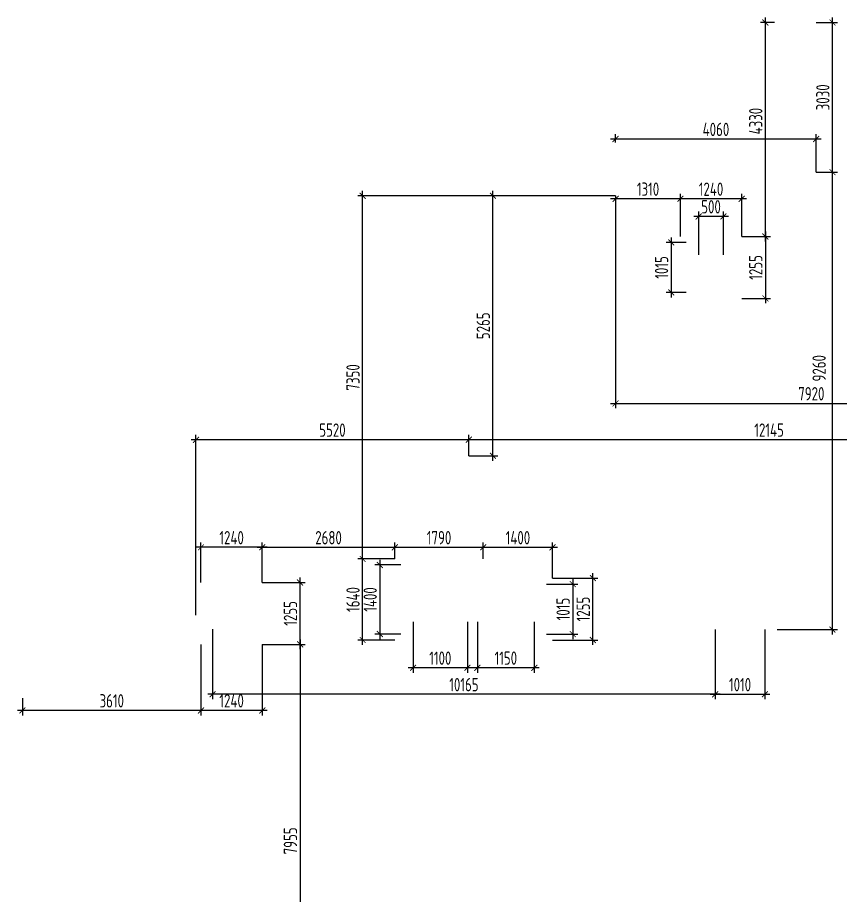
# Model space of a CAD drawing. Header units: millimetres. Extents: x -350007 to 536090, y -888 to 198380.
# Drawn here: x 460994 to 477643, y 112960 to 130731 of the extents above; entities that cross this region are included whole.
import ezdxf

# ---------------------------------------------------------------- set-up
doc = ezdxf.new("R2010")
doc.units = ezdxf.units.MM
doc.layers.add('АР_Размеры нов.', color=15, linetype='Continuous', lineweight=0)
doc.styles.add('ISOCPEUR', font='isocpeur.ttf', dxfattribs={"width": 0.7})
doc.dimstyles.new('R_100', dxfattribs={"dimtxt": 270, "dimasz": 120, "dimexe": 100, "dimexo": 0, "dimgap": 60, "dimtad": 1, "dimdec": 0, "dimrnd": 5, "dimzin": 0, "dimdsep": 46, "dimtxsty": 'ISOCPEUR', "dimblk": 'ARCHTICK', "dimcen": 0, "dimdle": 100, "dimclrd": 256, "dimclre": 256, "dimclrt": 256, "dimadec": 0, "dimazin": 0, "dimtfac": 2, "dimtdec": 0, "dimtofl": 0, "dimtmove": 1, "dimatfit": 3, "dimfxl": 1, "dimtvp": 3, "dimtolj": 1, "dimtzin": 0, "dimarcsym": 0})

# ---------------------------------------------------------------- blocks, each defined once
blk = doc.blocks.new('_ArchTick')
at = {"color": 0, "linetype": 'ByBlock', "const_width": 0.15}
blk.add_lwpolyline([(-0.5, -0.5), (0.5, 0.5)], dxfattribs=at)
blk = doc.blocks.new('*D2924')
at = {"layer": 'Defpoints', "color": 0, "ltscale": 100, "transparency": 16777216}
for p in [(475108, 118343), (476115, 118343), (476115, 117032)]:
    blk.add_point(p, dxfattribs=at)
at = {"layer": 'АР_Размеры нов.', "lineweight": -2, "ltscale": 100, "transparency": 16777216}
for p, q in [((475108, 118343), (475108, 116932)), ((476115, 118343), (476115, 116932)), ((475008, 117032), (476215, 117032))]:
    blk.add_line(p, q, dxfattribs=at)
at = {"layer": 'АР_Размеры нов.', "lineweight": -2, "ltscale": 100, "transparency": 16777216, "xscale": 120, "yscale": 120, "zscale": 120, "rotation": 180}
blk.add_blockref('_ArchTick', (475108, 117032), dxfattribs=at)
at = {"layer": 'АР_Размеры нов.', "lineweight": -2, "ltscale": 100, "transparency": 16777216, "xscale": 120, "yscale": 120, "zscale": 120}
blk.add_blockref('_ArchTick', (476115, 117032), dxfattribs=at)
at = {"layer": 'АР_Размеры нов.', "ltscale": 100, "transparency": 16777216, "insert": (475612, 117227), "char_height": 270, "attachment_point": 5, "style": 'ISOCPEUR'}
blk.add_mtext('\\A1;1010', dxfattribs=at)
blk = doc.blocks.new('*D3170')
at = {"layer": 'Defpoints', "color": 0, "transparency": 16777216}
for p in [(475645, 126299), (475645, 125046), (476125, 125046)]:
    blk.add_point(p, dxfattribs=at)
at = {"layer": 'АР_Размеры нов.', "lineweight": -2, "transparency": 16777216}
for p, q in [((476125, 126399), (476125, 124946)), ((475645, 126299), (476225, 126299)), ((475645, 125046), (476225, 125046))]:
    blk.add_line(p, q, dxfattribs=at)
at = {"layer": 'АР_Размеры нов.', "lineweight": -2, "transparency": 16777216, "xscale": 120, "yscale": 120, "zscale": 120}
for p, rotation in [((476125, 126299), 90), ((476125, 125046), 270)]:
    blk.add_blockref('_ArchTick', p, dxfattribs=dict(at, rotation=rotation))
at = {"layer": 'АР_Размеры нов.', "transparency": 16777216, "insert": (475930, 125672), "char_height": 270, "attachment_point": 5, "rotation": 90, "style": 'ISOCPEUR'}
blk.add_mtext('\\A1;1255', dxfattribs=at)
blk = doc.blocks.new('*D3171')
at = {"layer": 'Defpoints', "color": 0, "transparency": 16777216}
for p in [(476125, 130631), (476309, 130631), (475645, 126299)]:
    blk.add_point(p, dxfattribs=at)
at = {"layer": 'АР_Размеры нов.', "lineweight": -2, "transparency": 16777216}
for p, q in [((476309, 130631), (476025, 130631)), ((476125, 126199), (476125, 130731)), ((475645, 126299), (476225, 126299))]:
    blk.add_line(p, q, dxfattribs=at)
at = {"layer": 'АР_Размеры нов.', "lineweight": -2, "transparency": 16777216, "xscale": 120, "yscale": 120, "zscale": 120}
for p, rotation in [((476125, 130631), 90), ((476125, 126299), 270)]:
    blk.add_blockref('_ArchTick', p, dxfattribs=dict(at, rotation=rotation))
at = {"layer": 'АР_Размеры нов.', "transparency": 16777216, "insert": (475930, 128634), "char_height": 270, "attachment_point": 5, "rotation": 90, "style": 'ISOCPEUR'}
blk.add_mtext('\\A1;4330', dxfattribs=at)
blk = doc.blocks.new('*D3172')
at = {"layer": 'Defpoints', "color": 0, "transparency": 16777216}
for p in [(474405, 127062), (474405, 126299), (475645, 126299)]:
    blk.add_point(p, dxfattribs=at)
at = {"layer": 'АР_Размеры нов.', "lineweight": -2, "transparency": 16777216}
for p, q in [((475745, 127062), (474305, 127062)), ((474405, 126299), (474405, 127162)), ((475645, 126299), (475645, 127162))]:
    blk.add_line(p, q, dxfattribs=at)
at = {"layer": 'АР_Размеры нов.', "lineweight": -2, "transparency": 16777216, "xscale": 120, "yscale": 120, "zscale": 120, "rotation": 180}
blk.add_blockref('_ArchTick', (474405, 127062), dxfattribs=at)
at = {"layer": 'АР_Размеры нов.', "lineweight": -2, "transparency": 16777216, "xscale": 120, "yscale": 120, "zscale": 120}
blk.add_blockref('_ArchTick', (475645, 127062), dxfattribs=at)
at = {"layer": 'АР_Размеры нов.', "transparency": 16777216, "insert": (475025, 127257), "char_height": 270, "attachment_point": 5, "style": 'ISOCPEUR'}
blk.add_mtext('\\A1;1240', dxfattribs=at)
blk = doc.blocks.new('*D3173')
at = {"layer": 'Defpoints', "color": 0, "transparency": 16777216}
for p in [(473094, 127123), (473094, 127062), (474405, 126299)]:
    blk.add_point(p, dxfattribs=at)
at = {"layer": 'АР_Размеры нов.', "lineweight": -2, "transparency": 16777216}
for p, q in [((474505, 127062), (472994, 127062)), ((473094, 127123), (473094, 126962)), ((474405, 126299), (474405, 127162))]:
    blk.add_line(p, q, dxfattribs=at)
at = {"layer": 'АР_Размеры нов.', "lineweight": -2, "transparency": 16777216, "xscale": 120, "yscale": 120, "zscale": 120, "rotation": 180}
blk.add_blockref('_ArchTick', (473094, 127062), dxfattribs=at)
at = {"layer": 'АР_Размеры нов.', "lineweight": -2, "transparency": 16777216, "xscale": 120, "yscale": 120, "zscale": 120}
blk.add_blockref('_ArchTick', (474405, 127062), dxfattribs=at)
at = {"layer": 'АР_Размеры нов.', "transparency": 16777216, "insert": (473750, 127257), "char_height": 270, "attachment_point": 5, "style": 'ISOCPEUR'}
blk.add_mtext('\\A1;1310', dxfattribs=at)
blk = doc.blocks.new('*D3188')
at = {"layer": 'Defpoints', "color": 0, "transparency": 16777216}
for p in [(464705, 118043), (465945, 118043), (464705, 116705)]:
    blk.add_point(p, dxfattribs=at)
at = {"layer": 'АР_Размеры нов.', "lineweight": -2, "transparency": 16777216}
for p, q in [((464705, 118043), (464705, 116605)), ((465945, 118043), (465945, 116605)), ((466045, 116705), (464605, 116705))]:
    blk.add_line(p, q, dxfattribs=at)
at = {"layer": 'АР_Размеры нов.', "lineweight": -2, "transparency": 16777216, "xscale": 120, "yscale": 120, "zscale": 120, "rotation": 180}
blk.add_blockref('_ArchTick', (464705, 116705), dxfattribs=at)
at = {"layer": 'АР_Размеры нов.', "lineweight": -2, "transparency": 16777216, "xscale": 120, "yscale": 120, "zscale": 120}
blk.add_blockref('_ArchTick', (465945, 116705), dxfattribs=at)
at = {"layer": 'АР_Размеры нов.', "transparency": 16777216, "insert": (465325, 116900), "char_height": 270, "attachment_point": 5, "style": 'ISOCPEUR'}
blk.add_mtext('\\A1;1240', dxfattribs=at)
blk = doc.blocks.new('*D3189')
at = {"layer": 'Defpoints', "color": 0, "transparency": 16777216}
for p in [(464705, 118043), (461094, 116955), (461094, 116705)]:
    blk.add_point(p, dxfattribs=at)
at = {"layer": 'АР_Размеры нов.', "lineweight": -2, "transparency": 16777216}
for p, q in [((464705, 118043), (464705, 116605)), ((461094, 116955), (461094, 116605)), ((464805, 116705), (460994, 116705))]:
    blk.add_line(p, q, dxfattribs=at)
at = {"layer": 'АР_Размеры нов.', "lineweight": -2, "transparency": 16777216, "xscale": 120, "yscale": 120, "zscale": 120, "rotation": 180}
blk.add_blockref('_ArchTick', (461094, 116705), dxfattribs=at)
at = {"layer": 'АР_Размеры нов.', "lineweight": -2, "transparency": 16777216, "xscale": 120, "yscale": 120, "zscale": 120}
blk.add_blockref('_ArchTick', (464705, 116705), dxfattribs=at)
at = {"layer": 'АР_Размеры нов.', "transparency": 16777216, "insert": (462900, 116900), "char_height": 270, "attachment_point": 5, "style": 'ISOCPEUR'}
blk.add_mtext('\\A1;3610', dxfattribs=at)
blk = doc.blocks.new('*D3190')
at = {"layer": 'Defpoints', "color": 0, "transparency": 16777216}
for p in [(465945, 119296), (466710, 119296), (465945, 118043)]:
    blk.add_point(p, dxfattribs=at)
at = {"layer": 'АР_Размеры нов.', "lineweight": -2, "transparency": 16777216}
for p, q in [((465945, 119296), (466810, 119296)), ((466710, 117943), (466710, 119396)), ((465945, 118043), (466810, 118043))]:
    blk.add_line(p, q, dxfattribs=at)
at = {"layer": 'АР_Размеры нов.', "lineweight": -2, "transparency": 16777216, "xscale": 120, "yscale": 120, "zscale": 120}
for p, rotation in [((466710, 119296), 90), ((466710, 118043), 270)]:
    blk.add_blockref('_ArchTick', p, dxfattribs=dict(at, rotation=rotation))
at = {"layer": 'АР_Размеры нов.', "transparency": 16777216, "insert": (466515, 118669), "char_height": 270, "attachment_point": 5, "rotation": 90, "style": 'ISOCPEUR'}
blk.add_mtext('\\A1;1255', dxfattribs=at)
blk = doc.blocks.new('*D3191')
at = {"layer": 'Defpoints', "color": 0, "transparency": 16777216}
for p in [(465945, 118043), (466297, 110087), (466710, 110087)]:
    blk.add_point(p, dxfattribs=at)
at = {"layer": 'АР_Размеры нов.', "lineweight": -2, "transparency": 16777216}
for p, q in [((465945, 118043), (466810, 118043)), ((466710, 118143), (466710, 109987)), ((466297, 110087), (466810, 110087))]:
    blk.add_line(p, q, dxfattribs=at)
at = {"layer": 'АР_Размеры нов.', "lineweight": -2, "transparency": 16777216, "xscale": 120, "yscale": 120, "zscale": 120}
for p, rotation in [((466710, 118043), 90), ((466710, 110087), 270)]:
    blk.add_blockref('_ArchTick', p, dxfattribs=dict(at, rotation=rotation))
at = {"layer": 'АР_Размеры нов.', "transparency": 16777216, "insert": (466515, 114065), "char_height": 270, "attachment_point": 5, "rotation": 90, "style": 'ISOCPEUR'}
blk.add_mtext('\\A1;7955', dxfattribs=at)
blk = doc.blocks.new('*D3209')
at = {"layer": 'Defpoints', "color": 0, "transparency": 16777216}
for p in [(464941, 118351), (475108, 118343), (464941, 117032)]:
    blk.add_point(p, dxfattribs=at)
at = {"layer": 'АР_Размеры нов.', "lineweight": -2, "transparency": 16777216}
for p, q in [((464941, 118351), (464941, 116932)), ((475108, 118343), (475108, 116932)), ((475208, 117032), (464841, 117032))]:
    blk.add_line(p, q, dxfattribs=at)
at = {"layer": 'АР_Размеры нов.', "lineweight": -2, "transparency": 16777216, "xscale": 120, "yscale": 120, "zscale": 120, "rotation": 180}
blk.add_blockref('_ArchTick', (464941, 117032), dxfattribs=at)
at = {"layer": 'АР_Размеры нов.', "lineweight": -2, "transparency": 16777216, "xscale": 120, "yscale": 120, "zscale": 120}
blk.add_blockref('_ArchTick', (475108, 117032), dxfattribs=at)
at = {"layer": 'АР_Размеры нов.', "transparency": 16777216, "insert": (470025, 117227), "char_height": 270, "attachment_point": 5, "style": 'ISOCPEUR'}
blk.add_mtext('\\A1;10165', dxfattribs=at)
blk = doc.blocks.new('*D3210')
at = {"layer": 'Defpoints', "color": 0, "transparency": 16777216}
for p in [(464705, 120007), (464705, 119296), (465945, 119296)]:
    blk.add_point(p, dxfattribs=at)
at = {"layer": 'АР_Размеры нов.', "lineweight": -2, "transparency": 16777216}
for p, q in [((466045, 120007), (464605, 120007)), ((464705, 119296), (464705, 120107)), ((465945, 119296), (465945, 120107))]:
    blk.add_line(p, q, dxfattribs=at)
at = {"layer": 'АР_Размеры нов.', "lineweight": -2, "transparency": 16777216, "xscale": 120, "yscale": 120, "zscale": 120, "rotation": 180}
blk.add_blockref('_ArchTick', (464705, 120007), dxfattribs=at)
at = {"layer": 'АР_Размеры нов.', "lineweight": -2, "transparency": 16777216, "xscale": 120, "yscale": 120, "zscale": 120}
blk.add_blockref('_ArchTick', (465945, 120007), dxfattribs=at)
at = {"layer": 'АР_Размеры нов.', "transparency": 16777216, "insert": (465325, 120202), "char_height": 270, "attachment_point": 5, "style": 'ISOCPEUR'}
blk.add_mtext('\\A1;1240', dxfattribs=at)
blk = doc.blocks.new('*D3211')
at = {"layer": 'Defpoints', "color": 0, "transparency": 16777216}
for p in [(468627, 120007), (468627, 119771), (465945, 119296)]:
    blk.add_point(p, dxfattribs=at)
at = {"layer": 'АР_Размеры нов.', "lineweight": -2, "transparency": 16777216}
for p, q in [((465845, 120007), (468727, 120007)), ((465945, 119296), (465945, 120107)), ((468627, 119771), (468627, 120107))]:
    blk.add_line(p, q, dxfattribs=at)
at = {"layer": 'АР_Размеры нов.', "lineweight": -2, "transparency": 16777216, "xscale": 120, "yscale": 120, "zscale": 120, "rotation": 180}
blk.add_blockref('_ArchTick', (465945, 120007), dxfattribs=at)
at = {"layer": 'АР_Размеры нов.', "lineweight": -2, "transparency": 16777216, "xscale": 120, "yscale": 120, "zscale": 120}
blk.add_blockref('_ArchTick', (468627, 120007), dxfattribs=at)
at = {"layer": 'АР_Размеры нов.', "transparency": 16777216, "insert": (467286, 120202), "char_height": 270, "attachment_point": 5, "style": 'ISOCPEUR'}
blk.add_mtext('\\A1;2680', dxfattribs=at)
blk = doc.blocks.new('*D3212')
at = {"layer": 'Defpoints', "color": 0, "transparency": 16777216}
for p in [(470417, 120007), (468627, 119771), (470417, 119771)]:
    blk.add_point(p, dxfattribs=at)
at = {"layer": 'АР_Размеры нов.', "lineweight": -2, "transparency": 16777216}
for p, q in [((468527, 120007), (470517, 120007)), ((468627, 119771), (468627, 120107)), ((470417, 119771), (470417, 120107))]:
    blk.add_line(p, q, dxfattribs=at)
at = {"layer": 'АР_Размеры нов.', "lineweight": -2, "transparency": 16777216, "xscale": 120, "yscale": 120, "zscale": 120, "rotation": 180}
blk.add_blockref('_ArchTick', (468627, 120007), dxfattribs=at)
at = {"layer": 'АР_Размеры нов.', "lineweight": -2, "transparency": 16777216, "xscale": 120, "yscale": 120, "zscale": 120}
blk.add_blockref('_ArchTick', (470417, 120007), dxfattribs=at)
at = {"layer": 'АР_Размеры нов.', "transparency": 16777216, "insert": (469522, 120202), "char_height": 270, "attachment_point": 5, "style": 'ISOCPEUR'}
blk.add_mtext('\\A1;1790', dxfattribs=at)
blk = doc.blocks.new('*D3213')
at = {"layer": 'Defpoints', "color": 0, "transparency": 16777216}
for p in [(471819, 120007), (470417, 119771), (471819, 119383)]:
    blk.add_point(p, dxfattribs=at)
at = {"layer": 'АР_Размеры нов.', "lineweight": -2, "transparency": 16777216}
for p, q in [((470317, 120007), (471919, 120007)), ((470417, 119771), (470417, 120107)), ((471819, 119383), (471819, 120107))]:
    blk.add_line(p, q, dxfattribs=at)
at = {"layer": 'АР_Размеры нов.', "lineweight": -2, "transparency": 16777216, "xscale": 120, "yscale": 120, "zscale": 120, "rotation": 180}
blk.add_blockref('_ArchTick', (470417, 120007), dxfattribs=at)
at = {"layer": 'АР_Размеры нов.', "lineweight": -2, "transparency": 16777216, "xscale": 120, "yscale": 120, "zscale": 120}
blk.add_blockref('_ArchTick', (471819, 120007), dxfattribs=at)
at = {"layer": 'АР_Размеры нов.', "transparency": 16777216, "insert": (471118, 120202), "char_height": 270, "attachment_point": 5, "style": 'ISOCPEUR'}
blk.add_mtext('\\A1;1400', dxfattribs=at)
blk = doc.blocks.new('*D3214')
at = {"layer": 'Defpoints', "color": 0, "transparency": 16777216}
for p in [(471819, 119383), (472634, 119383), (471819, 118131)]:
    blk.add_point(p, dxfattribs=at)
at = {"layer": 'АР_Размеры нов.', "lineweight": -2, "transparency": 16777216}
for p, q in [((472634, 118031), (472634, 119483)), ((471819, 119383), (472734, 119383)), ((471819, 118131), (472734, 118131))]:
    blk.add_line(p, q, dxfattribs=at)
at = {"layer": 'АР_Размеры нов.', "lineweight": -2, "transparency": 16777216, "xscale": 120, "yscale": 120, "zscale": 120}
for p, rotation in [((472634, 119383), 90), ((472634, 118131), 270)]:
    blk.add_blockref('_ArchTick', p, dxfattribs=dict(at, rotation=rotation))
at = {"layer": 'АР_Размеры нов.', "transparency": 16777216, "insert": (472439, 118757), "char_height": 270, "attachment_point": 5, "rotation": 90, "style": 'ISOCPEUR'}
blk.add_mtext('\\A1;1255', dxfattribs=at)
blk = doc.blocks.new('*D3215')
at = {"layer": 'Defpoints', "color": 0, "transparency": 16777216}
for p in [(467976, 119771), (468627, 119771), (468627, 118131)]:
    blk.add_point(p, dxfattribs=at)
at = {"layer": 'АР_Размеры нов.', "lineweight": -2, "transparency": 16777216}
for p, q in [((467976, 118031), (467976, 119871)), ((468627, 119771), (467876, 119771)), ((468627, 118131), (467876, 118131))]:
    blk.add_line(p, q, dxfattribs=at)
at = {"layer": 'АР_Размеры нов.', "lineweight": -2, "transparency": 16777216, "xscale": 120, "yscale": 120, "zscale": 120}
for p, rotation in [((467976, 119771), 90), ((467976, 118131), 270)]:
    blk.add_blockref('_ArchTick', p, dxfattribs=dict(at, rotation=rotation))
at = {"layer": 'АР_Размеры нов.', "transparency": 16777216, "insert": (467781, 118951), "char_height": 270, "attachment_point": 5, "rotation": 90, "style": 'ISOCPEUR'}
blk.add_mtext('\\A1;1640', dxfattribs=at)
blk = doc.blocks.new('*D3216')
at = {"layer": 'Defpoints', "color": 0, "transparency": 16777216}
for p in [(467976, 127123), (473094, 127123), (468627, 119771)]:
    blk.add_point(p, dxfattribs=at)
at = {"layer": 'АР_Размеры нов.', "lineweight": -2, "transparency": 16777216}
for p, q in [((473094, 127123), (467876, 127123)), ((467976, 119671), (467976, 127223)), ((468627, 119771), (467876, 119771))]:
    blk.add_line(p, q, dxfattribs=at)
at = {"layer": 'АР_Размеры нов.', "lineweight": -2, "transparency": 16777216, "xscale": 120, "yscale": 120, "zscale": 120}
for p, rotation in [((467976, 127123), 90), ((467976, 119771), 270)]:
    blk.add_blockref('_ArchTick', p, dxfattribs=dict(at, rotation=rotation))
at = {"layer": 'АР_Размеры нов.', "transparency": 16777216, "insert": (467781, 123447), "char_height": 270, "attachment_point": 5, "rotation": 90, "style": 'ISOCPEUR'}
blk.add_mtext('\\A1;7350', dxfattribs=at)
blk = doc.blocks.new('*D3379')
at = {"layer": 'Defpoints', "color": 0, "transparency": 16777216}
for p in [(468997, 118501), (470097, 118501), (468997, 117569)]:
    blk.add_point(p, dxfattribs=at)
at = {"layer": 'АР_Размеры нов.', "lineweight": -2, "transparency": 16777216}
for p, q in [((468997, 118501), (468997, 117469)), ((470097, 118501), (470097, 117469)), ((470197, 117569), (468897, 117569))]:
    blk.add_line(p, q, dxfattribs=at)
at = {"layer": 'АР_Размеры нов.', "lineweight": -2, "transparency": 16777216, "xscale": 120, "yscale": 120, "zscale": 120, "rotation": 180}
blk.add_blockref('_ArchTick', (468997, 117569), dxfattribs=at)
at = {"layer": 'АР_Размеры нов.', "lineweight": -2, "transparency": 16777216, "xscale": 120, "yscale": 120, "zscale": 120}
blk.add_blockref('_ArchTick', (470097, 117569), dxfattribs=at)
at = {"layer": 'АР_Размеры нов.', "transparency": 16777216, "insert": (469547, 117764), "char_height": 270, "attachment_point": 5, "style": 'ISOCPEUR'}
blk.add_mtext('\\A1;1100', dxfattribs=at)
blk = doc.blocks.new('*D3380')
at = {"layer": 'Defpoints', "color": 0, "transparency": 16777216}
for p in [(470297, 118501), (471449, 118501), (470297, 117569)]:
    blk.add_point(p, dxfattribs=at)
at = {"layer": 'АР_Размеры нов.', "lineweight": -2, "transparency": 16777216}
for p, q in [((470297, 118501), (470297, 117469)), ((471449, 118501), (471449, 117469)), ((471549, 117569), (470197, 117569))]:
    blk.add_line(p, q, dxfattribs=at)
at = {"layer": 'АР_Размеры нов.', "lineweight": -2, "transparency": 16777216, "xscale": 120, "yscale": 120, "zscale": 120, "rotation": 180}
blk.add_blockref('_ArchTick', (470297, 117569), dxfattribs=at)
at = {"layer": 'АР_Размеры нов.', "lineweight": -2, "transparency": 16777216, "xscale": 120, "yscale": 120, "zscale": 120}
blk.add_blockref('_ArchTick', (471449, 117569), dxfattribs=at)
at = {"layer": 'АР_Размеры нов.', "transparency": 16777216, "insert": (470873, 117764), "char_height": 270, "attachment_point": 5, "style": 'ISOCPEUR'}
blk.add_mtext('\\A1;1150', dxfattribs=at)
blk = doc.blocks.new('*D3381')
at = {"layer": 'Defpoints', "color": 0, "transparency": 16777216}
for p in [(471699, 119263), (471699, 118251), (472227, 118251)]:
    blk.add_point(p, dxfattribs=at)
at = {"layer": 'АР_Размеры нов.', "lineweight": -2, "transparency": 16777216}
for p, q in [((471699, 119263), (472327, 119263)), ((472227, 119363), (472227, 118151)), ((471699, 118251), (472327, 118251))]:
    blk.add_line(p, q, dxfattribs=at)
at = {"layer": 'АР_Размеры нов.', "lineweight": -2, "transparency": 16777216, "xscale": 120, "yscale": 120, "zscale": 120}
for p, rotation in [((472227, 119263), 90), ((472227, 118251), 270)]:
    blk.add_blockref('_ArchTick', p, dxfattribs=dict(at, rotation=rotation))
at = {"layer": 'АР_Размеры нов.', "transparency": 16777216, "insert": (472032, 118757), "char_height": 270, "attachment_point": 5, "rotation": 90, "style": 'ISOCPEUR'}
blk.add_mtext('\\A1;1015', dxfattribs=at)
blk = doc.blocks.new('*D3382')
at = {"layer": 'Defpoints', "color": 0, "transparency": 16777216}
for p in [(474525, 126179), (474219, 125166), (474525, 125166)]:
    blk.add_point(p, dxfattribs=at)
at = {"layer": 'АР_Размеры нов.', "lineweight": -2, "transparency": 16777216}
for p, q in [((474525, 126179), (474119, 126179)), ((474219, 126279), (474219, 125066)), ((474525, 125166), (474119, 125166))]:
    blk.add_line(p, q, dxfattribs=at)
at = {"layer": 'АР_Размеры нов.', "lineweight": -2, "transparency": 16777216, "xscale": 120, "yscale": 120, "zscale": 120}
for p, rotation in [((474219, 126179), 90), ((474219, 125166), 270)]:
    blk.add_blockref('_ArchTick', p, dxfattribs=dict(at, rotation=rotation))
at = {"layer": 'АР_Размеры нов.', "transparency": 16777216, "insert": (474024, 125672), "char_height": 270, "attachment_point": 5, "rotation": 90, "style": 'ISOCPEUR'}
blk.add_mtext('\\A1;1015', dxfattribs=at)
blk = doc.blocks.new('*D3383')
at = {"layer": 'Defpoints', "color": 0, "transparency": 16777216}
for p in [(474775, 126705), (474775, 125929), (475275, 125929)]:
    blk.add_point(p, dxfattribs=at)
at = {"layer": 'АР_Размеры нов.', "lineweight": -2, "transparency": 16777216}
for p, q in [((475375, 126705), (474675, 126705)), ((474775, 125929), (474775, 126805)), ((475275, 125929), (475275, 126805))]:
    blk.add_line(p, q, dxfattribs=at)
at = {"layer": 'АР_Размеры нов.', "lineweight": -2, "transparency": 16777216, "xscale": 120, "yscale": 120, "zscale": 120, "rotation": 180}
blk.add_blockref('_ArchTick', (474775, 126705), dxfattribs=at)
at = {"layer": 'АР_Размеры нов.', "lineweight": -2, "transparency": 16777216, "xscale": 120, "yscale": 120, "zscale": 120}
blk.add_blockref('_ArchTick', (475275, 126705), dxfattribs=at)
at = {"layer": 'АР_Размеры нов.', "transparency": 16777216, "insert": (475025, 126900), "char_height": 270, "attachment_point": 5, "style": 'ISOCPEUR'}
blk.add_mtext('\\A1;500', dxfattribs=at)
blk = doc.blocks.new('*D3396')
at = {"layer": 'Defpoints', "color": 0, "transparency": 16777216}
for p in [(477153, 127601), (477482, 127601), (476360, 118343)]:
    blk.add_point(p, dxfattribs=at)
at = {"layer": 'АР_Размеры нов.', "lineweight": -2, "transparency": 16777216}
for p, q in [((477153, 127601), (477582, 127601)), ((477482, 118243), (477482, 127701)), ((476360, 118343), (477582, 118343))]:
    blk.add_line(p, q, dxfattribs=at)
at = {"layer": 'АР_Размеры нов.', "lineweight": -2, "transparency": 16777216, "xscale": 120, "yscale": 120, "zscale": 120}
for p, rotation in [((477482, 127601), 90), ((477482, 118343), 270)]:
    blk.add_blockref('_ArchTick', p, dxfattribs=dict(at, rotation=rotation))
at = {"layer": 'АР_Размеры нов.', "transparency": 16777216, "insert": (477212, 123632), "char_height": 270, "attachment_point": 5, "rotation": 90, "style": 'ISOCPEUR'}
blk.add_mtext('\\A1;9260', dxfattribs=at)
blk = doc.blocks.new('*D4316')
at = {"layer": 'Defpoints', "color": 0, "transparency": 16777216}
for p in [(477153, 130631), (477482, 130631), (477153, 127601)]:
    blk.add_point(p, dxfattribs=at)
at = {"layer": 'АР_Размеры нов.', "lineweight": -2, "transparency": 16777216}
for p, q in [((477153, 130631), (477582, 130631)), ((477482, 127501), (477482, 130731)), ((477153, 127601), (477582, 127601))]:
    blk.add_line(p, q, dxfattribs=at)
at = {"layer": 'АР_Размеры нов.', "lineweight": -2, "transparency": 16777216, "xscale": 120, "yscale": 120, "zscale": 120}
for p, rotation in [((477482, 130631), 90), ((477482, 127601), 270)]:
    blk.add_blockref('_ArchTick', p, dxfattribs=dict(at, rotation=rotation))
at = {"layer": 'АР_Размеры нов.', "transparency": 16777216, "insert": (477287, 129116), "char_height": 270, "attachment_point": 5, "rotation": 90, "style": 'ISOCPEUR'}
blk.add_mtext('\\A1;3030', dxfattribs=at)
blk = doc.blocks.new('*D4317')
at = {"layer": 'Defpoints', "color": 0, "transparency": 16777216}
for p in [(464604, 122185), (470125, 121860), (464604, 118631)]:
    blk.add_point(p, dxfattribs=at)
at = {"layer": 'АР_Размеры нов.', "lineweight": -2, "transparency": 16777216}
for p, q in [((464604, 118631), (464604, 122285)), ((470125, 121860), (470125, 122285)), ((470225, 122185), (464504, 122185))]:
    blk.add_line(p, q, dxfattribs=at)
at = {"layer": 'АР_Размеры нов.', "lineweight": -2, "transparency": 16777216, "xscale": 120, "yscale": 120, "zscale": 120, "rotation": 180}
blk.add_blockref('_ArchTick', (464604, 122185), dxfattribs=at)
at = {"layer": 'АР_Размеры нов.', "lineweight": -2, "transparency": 16777216, "xscale": 120, "yscale": 120, "zscale": 120}
blk.add_blockref('_ArchTick', (470125, 122185), dxfattribs=at)
at = {"layer": 'АР_Размеры нов.', "transparency": 16777216, "insert": (467365, 122380), "char_height": 270, "attachment_point": 5, "style": 'ISOCPEUR'}
blk.add_mtext('\\A1;5520', dxfattribs=at)
blk = doc.blocks.new('*D4318')
at = {"layer": 'Defpoints', "color": 0, "transparency": 16777216}
for p in [(470611, 127123), (473094, 127123), (470125, 121860)]:
    blk.add_point(p, dxfattribs=at)
at = {"layer": 'АР_Размеры нов.', "lineweight": -2, "transparency": 16777216}
for p, q in [((473094, 127123), (470511, 127123)), ((470611, 121760), (470611, 127223)), ((470125, 121860), (470711, 121860))]:
    blk.add_line(p, q, dxfattribs=at)
at = {"layer": 'АР_Размеры нов.', "lineweight": -2, "transparency": 16777216, "xscale": 120, "yscale": 120, "zscale": 120}
for p, rotation in [((470611, 127123), 90), ((470611, 121860), 270)]:
    blk.add_blockref('_ArchTick', p, dxfattribs=dict(at, rotation=rotation))
at = {"layer": 'АР_Размеры нов.', "transparency": 16777216, "insert": (470416, 124491), "char_height": 270, "attachment_point": 5, "rotation": 90, "style": 'ISOCPEUR'}
blk.add_mtext('\\A1;5265', dxfattribs=at)
blk = doc.blocks.new('*D4321')
at = {"layer": 'Defpoints', "color": 0, "transparency": 16777216}
for p in [(468747, 119651), (468324, 118251), (468747, 118251)]:
    blk.add_point(p, dxfattribs=at)
at = {"layer": 'АР_Размеры нов.', "lineweight": -2, "transparency": 16777216}
for p, q in [((468747, 119651), (468224, 119651)), ((468324, 119751), (468324, 118151)), ((468747, 118251), (468224, 118251))]:
    blk.add_line(p, q, dxfattribs=at)
at = {"layer": 'АР_Размеры нов.', "lineweight": -2, "transparency": 16777216, "xscale": 120, "yscale": 120, "zscale": 120}
for p, rotation in [((468324, 119651), 90), ((468324, 118251), 270)]:
    blk.add_blockref('_ArchTick', p, dxfattribs=dict(at, rotation=rotation))
at = {"layer": 'АР_Размеры нов.', "transparency": 16777216, "insert": (468129, 118951), "char_height": 270, "attachment_point": 5, "rotation": 90, "style": 'ISOCPEUR'}
blk.add_mtext('\\A1;1400', dxfattribs=at)
blk = doc.blocks.new('*D4335')
at = {"layer": 'Defpoints', "color": 0, "transparency": 16777216}
for p in [(473094, 127123), (481014, 124291), (481014, 122921)]:
    blk.add_point(p, dxfattribs=at)
at = {"layer": 'АР_Размеры нов.', "lineweight": -2, "transparency": 16777216}
for p, q in [((473094, 127123), (473094, 122821)), ((481014, 124291), (481014, 122821)), ((472994, 122921), (481114, 122921))]:
    blk.add_line(p, q, dxfattribs=at)
at = {"layer": 'АР_Размеры нов.', "lineweight": -2, "transparency": 16777216, "xscale": 120, "yscale": 120, "zscale": 120, "rotation": 180}
blk.add_blockref('_ArchTick', (473094, 122921), dxfattribs=at)
at = {"layer": 'АР_Размеры нов.', "lineweight": -2, "transparency": 16777216, "xscale": 120, "yscale": 120, "zscale": 120}
blk.add_blockref('_ArchTick', (481014, 122921), dxfattribs=at)
at = {"layer": 'АР_Размеры нов.', "transparency": 16777216, "insert": (477054, 123116), "char_height": 270, "attachment_point": 5, "style": 'ISOCPEUR'}
blk.add_mtext('\\A1;7920', dxfattribs=at)
blk = doc.blocks.new('*D4337')
at = {"layer": 'Defpoints', "color": 0, "transparency": 16777216}
for p in [(473094, 128272), (473094, 128199), (477153, 127601)]:
    blk.add_point(p, dxfattribs=at)
at = {"layer": 'АР_Размеры нов.', "lineweight": -2, "transparency": 16777216}
for p, q in [((473094, 128199), (473094, 128372)), ((477153, 127601), (477153, 128372)), ((477253, 128272), (472994, 128272))]:
    blk.add_line(p, q, dxfattribs=at)
at = {"layer": 'АР_Размеры нов.', "lineweight": -2, "transparency": 16777216, "xscale": 120, "yscale": 120, "zscale": 120, "rotation": 180}
blk.add_blockref('_ArchTick', (473094, 128272), dxfattribs=at)
at = {"layer": 'АР_Размеры нов.', "lineweight": -2, "transparency": 16777216, "xscale": 120, "yscale": 120, "zscale": 120}
blk.add_blockref('_ArchTick', (477153, 128272), dxfattribs=at)
at = {"layer": 'АР_Размеры нов.', "transparency": 16777216, "insert": (475124, 128467), "char_height": 270, "attachment_point": 5, "style": 'ISOCPEUR'}
blk.add_mtext('\\A1;4060', dxfattribs=at)
blk = doc.blocks.new('*D4343')
at = {"layer": 'Defpoints', "color": 0, "transparency": 16777216}
for p in [(470125, 122185), (470125, 121860), (482272, 121578)]:
    blk.add_point(p, dxfattribs=at)
at = {"layer": 'АР_Размеры нов.', "lineweight": -2, "transparency": 16777216}
for p, q in [((470125, 121860), (470125, 122285)), ((482272, 121578), (482272, 122285)), ((482372, 122185), (470025, 122185))]:
    blk.add_line(p, q, dxfattribs=at)
at = {"layer": 'АР_Размеры нов.', "lineweight": -2, "transparency": 16777216, "xscale": 120, "yscale": 120, "zscale": 120, "rotation": 180}
blk.add_blockref('_ArchTick', (470125, 122185), dxfattribs=at)
at = {"layer": 'АР_Размеры нов.', "lineweight": -2, "transparency": 16777216, "xscale": 120, "yscale": 120, "zscale": 120}
blk.add_blockref('_ArchTick', (482272, 122185), dxfattribs=at)
at = {"layer": 'АР_Размеры нов.', "transparency": 16777216, "insert": (476199, 122380), "char_height": 270, "attachment_point": 5, "style": 'ISOCPEUR'}
blk.add_mtext('\\A1;12145', dxfattribs=at)

msp = doc.modelspace()

# ---------------------------------------------------------------- dimensions: what is measured, and where the dimension line sits
at = {"layer": 'АР_Размеры нов.'}
for base, p1, p2, picture, middle in [((476125.4, 130630.7), (475644.9, 126298.7), (476309, 130630.7), '*D3171', (476125.4, 128633.9)), ((477481.8, 127600.7), (476360, 118342.6), (477153.1, 127600.7), '*D3396', (477407.1, 123631.8))]:
    dim = msp.add_linear_dim(base=base, p1=p1, p2=p2, angle=90, dimstyle='R_100', override={"dimpost": '\\X'}, dxfattribs=at)
    dim.commit()
    dim.dimension.update_dxf_attribs({"geometry": picture, "text_midpoint": middle, "dimtype": 160})
for base, p1, p2, picture, middle in [((477481.8, 130630.7), (477153.1, 127600.7), (477153.1, 130630.7), '*D4316', (477286.8, 129115.7)), ((467975.7, 127122.7), (468627.1, 119770.7), (473094.2, 127122.7), '*D3216', (467780.7, 123446.7)), ((470610.7, 127122.7), (470125.4, 121859.9), (473094.2, 127122.7), '*D4318', (470415.7, 124491.3)), ((476125.4, 125045.9), (475644.9, 126298.7), (475644.9, 125045.9), '*D3170', (475930.4, 125672.3)), ((474219.5, 125165.9), (474524.9, 126178.7), (474524.9, 125165.9), '*D3382', (474024.5, 125672.3)), ((467975.7, 119770.7), (468627.1, 118130.7), (468627.1, 119770.7), '*D3215', (467780.7, 118950.7)), ((468323.5, 118250.7), (468747.1, 119650.7), (468747.1, 118250.7), '*D4321', (468128.5, 118950.7)), ((472633.7, 119383.4), (471819.2, 118130.7), (471819.2, 119383.4), '*D3214', (472438.7, 118757)), ((466709.5, 119295.7), (465945.4, 118042.9), (465945.4, 119295.7), '*D3190', (466514.5, 118669.3)), ((472227.4, 118250.7), (471699.2, 119263.4), (471699.2, 118250.7), '*D3381', (472032.4, 118757)), ((466709.5286, 110087.412), (465945.4492, 118042.9325), (466296.7702, 110087.412), '*D3191', (466514.5286, 114065.1722))]:
    dim = msp.add_linear_dim(base=base, p1=p1, p2=p2, angle=90, dimstyle='R_100', override={"dimpost": '\\X'}, dxfattribs=at)
    dim.commit()
    dim.dimension.update_dxf_attribs({"geometry": picture, "text_midpoint": middle})
for base, p1, p2, override, picture, middle in [((473094.2, 128271.6), (477153.1, 127600.7), (473094.2, 128199.3), {"dimpost": '\\X'}, '*D4337', (475123.7, 128466.6)), ((473094.2, 127062.3), (474404.9, 126298.7), (473094.2, 127122.7), {"dimpost": '\\X'}, '*D3173', (473749.5, 127257.3)), ((474404.9, 127062.3), (475644.9, 126298.7), (474404.9, 126298.7), {"dimpost": '\\X'}, '*D3172', (475024.9, 127257.3)), ((481014.2, 122920.6), (473094.2, 127122.7), (481014.2, 124290.7), {"dimpost": '\\X'}, '*D4335', (477054.2, 123115.6)), ((474774.9, 126704.7), (475274.9, 125928.7), (474774.9, 125928.7), {"dimpost": '\\X'}, '*D3383', (475024.9, 126899.7)), ((464604, 122184.7), (470125.4, 121859.9), (464604, 118630.7), {"dimpost": '\\X'}, '*D4317', (467364.7, 122379.7)), ((470125.4, 122184.7), (482272.2, 121577.9), (470125.4, 121859.9), {"dimpost": '\\X'}, '*D4343', (476198.8, 122379.7)), ((464705.4, 120006.9), (465945.4, 119295.7), (464705.4, 119295.7), {"dimpost": '\\X'}, '*D3210', (465325.4, 120201.9)), ((468627.1, 120006.9), (465945.4, 119295.7), (468627.1, 119770.7), {"dimpost": '\\X'}, '*D3211', (467286.3, 120201.9)), ((470417.1, 120006.9), (468627.1, 119770.7), (470417.1, 119770.7), {"dimpost": '\\X'}, '*D3212', (469522.1, 120201.9)), ((471819.2, 120006.9), (470417.1, 119770.7), (471819.2, 119383.4), {"dimpost": '\\X'}, '*D3213', (471118.1, 120201.9)), ((464941.4316, 117032.1671), (475107.9439, 118342.593), (464941.4316, 118350.6825), {"dimpost": '\\X', "dimfxl": 2.5, "dimarcsym": 2}, '*D3209', (470024.6877, 117227.1671)), ((468997.1, 117569.3), (470097.1, 118500.7), (468997.1, 118500.7), {"dimpost": '\\X'}, '*D3379', (469547.1, 117764.3)), ((470297.1, 117569.3), (471449.2, 118500.7), (470297.1, 118500.7), {"dimpost": '\\X'}, '*D3380', (470873.1, 117764.3)), ((461094.2, 116704.8), (464705.4, 118042.9), (461094.2, 116954.9), {"dimpost": '\\X'}, '*D3189', (462899.8, 116899.8)), ((464705.4, 116704.8), (465945.4, 118042.9), (464705.4, 118042.9), {"dimpost": '\\X'}, '*D3188', (465325.4, 116899.8))]:
    dim = msp.add_linear_dim(base=base, p1=p1, p2=p2, dimstyle='R_100', override=override, dxfattribs=at)
    dim.commit()
    dim.dimension.update_dxf_attribs({"geometry": picture, "text_midpoint": middle})
at = {"layer": 'АР_Размеры нов.', "ltscale": 100}
dim = msp.add_linear_dim(base=(476115.4492, 117032.1671), p1=(475107.9439, 118342.593), p2=(476115.4492, 118342.593), dimstyle='R_100', override={"dimpost": '\\X', "dimfxl": 2.5, "dimarcsym": 2}, dxfattribs=at)
dim.commit()
dim.dimension.update_dxf_attribs({"geometry": '*D2924', "text_midpoint": (475611.6965, 117227.1671)})

doc.saveas('drawing.dxf')
